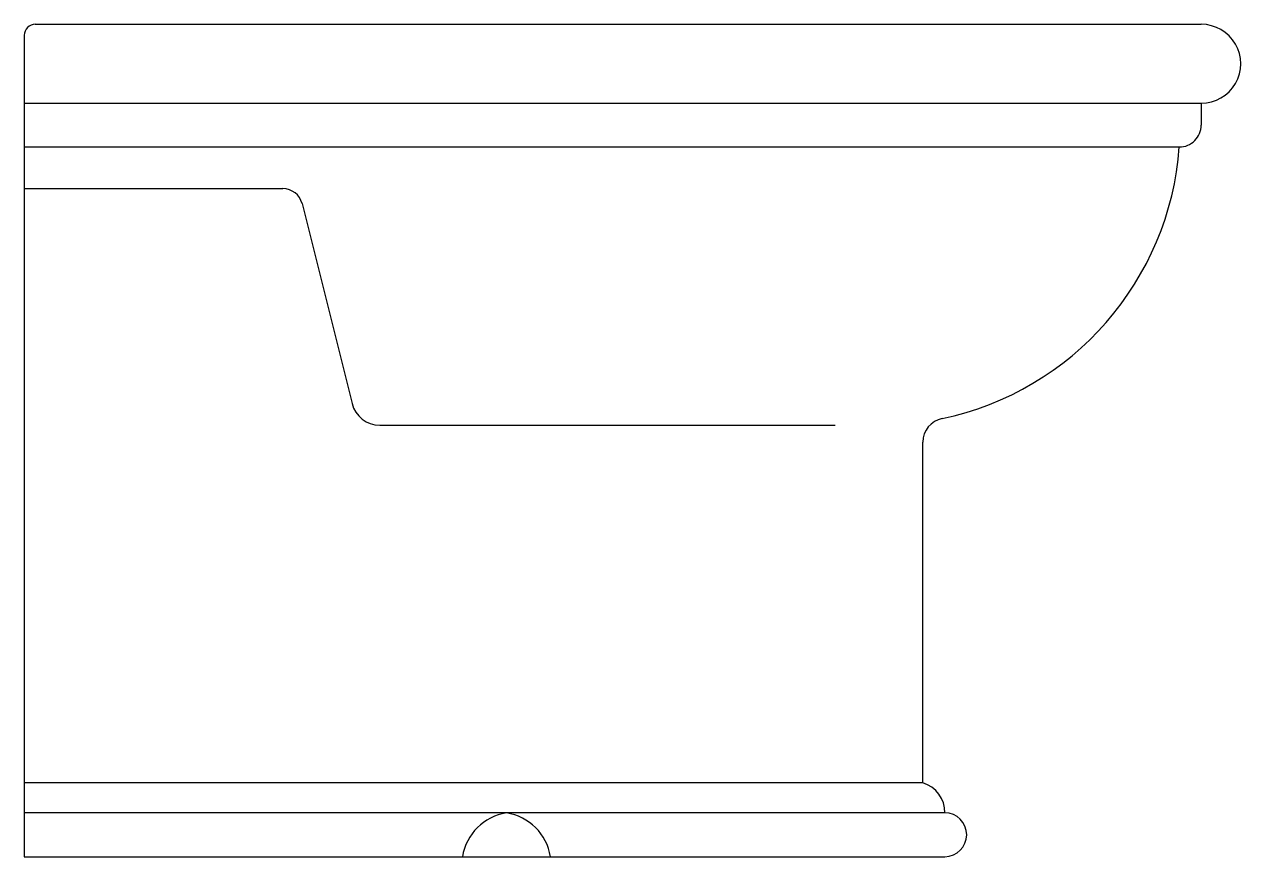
# Model space of a CAD drawing. Extents: x -846.148 to -845.593, y 509.831 to 510.211.
import ezdxf

# ---------------------------------------------------------------- set-up
doc = ezdxf.new("R2010")
doc.units = 0
doc.header["$LTSCALE"] = 50
doc.header["$MEASUREMENT"] = 0
doc.layers.add('A-PEÇAS', color=2, linetype='CONTINUOUS')

msp = doc.modelspace()

# ---------------------------------------------------------------- linework, layer by layer
at = {"layer": 'A-PEÇAS'}
for p, q in [((-846.1481638845721, 510.2059701817016), (-846.1481638845721, 509.8309701817016)), ((-846.1431638845721, 510.2109701817016), (-845.6111638845722, 510.2109701817016)), ((-845.6111638845722, 510.1749701817016), (-845.6111638845722, 510.1649701817016)), ((-845.7381638845721, 509.8646501640832), (-845.7381638845721, 510.0202186477642)), ((-846.1481638845721, 509.8309701817016), (-845.7281638845722, 509.8309701817016))]:
    msp.add_line(p, q, dxfattribs=at)
at = {"layer": 'A-PEÇAS', "color": 1}
for p, q in [((-846.1481638845721, 510.1749701817016), (-845.6111638845722, 510.1749701817016)), ((-846.1481638845721, 510.1549701817016), (-845.6211638845722, 510.1549701817016)), ((-846.1481638845721, 510.1359701817016), (-846.0301908722298, 510.1359701817016)), ((-846.0214595897285, 510.1291530023269), (-845.9986256437908, 510.0378172185762)), ((-845.9860137912889, 510.0279701817016), (-845.7781638845721, 510.0279701817016)), ((-845.7381638845721, 509.8646501640832), (-846.1481638845721, 509.8646501640832)), ((-845.7281638845722, 509.8509701817016), (-846.1481638845721, 509.8509701817016))]:
    msp.add_line(p, q, dxfattribs=at)
at = {"layer": 'A-PEÇAS'}
for centre, radius, start, end in [((-846.1431638845721, 510.2059701817016), 0.005, 89.99999999999997, 180.0000000000001), ((-845.6111638845722, 510.1929701817016), 0.018, 269.9999999999982, 90.00000000000179), ((-845.6211638845722, 510.1649701817016), 0.01, 269.9999999999968, 8.142219984546603e-13), ((-845.7576072406729, 510.1648499519909), 0.1368005821808089, 281.8866325402614, 355.8584797665236), ((-845.7271638845722, 510.0202186477642), 0.011, 101.8866325402626, 180), ((-845.7420423424352, 509.8513200637567), 0.0138828675031077, 358.5558539800299, 73.7773870285559), ((-845.7281638845722, 509.8409701817016), 0.01, 0, 90), ((-845.7281638845722, 509.8409701817016), 0.01, 270, 0)]:
    msp.add_arc(centre, radius, start, end, dxfattribs=at)
at = {"layer": 'A-PEÇAS', "color": 1}
for centre, radius, start, end in [((-846.0301908722298, 510.1269701817016), 0.009000000000000001, 14.03624346792643, 89.99999999999997), ((-845.9860137912889, 510.0409701817016), 0.013, 194.0362434679268, 270), ((-845.9243938624121, 509.8270953751997), 0.02417063202708417, 98.97336621370415, 170.7750798437689), ((-845.9319339067323, 509.8270953751997), 0.02417063202708417, 9.224920156231077, 81.02663378629583)]:
    msp.add_arc(centre, radius, start, end, dxfattribs=at)

doc.saveas('drawing.dxf')
